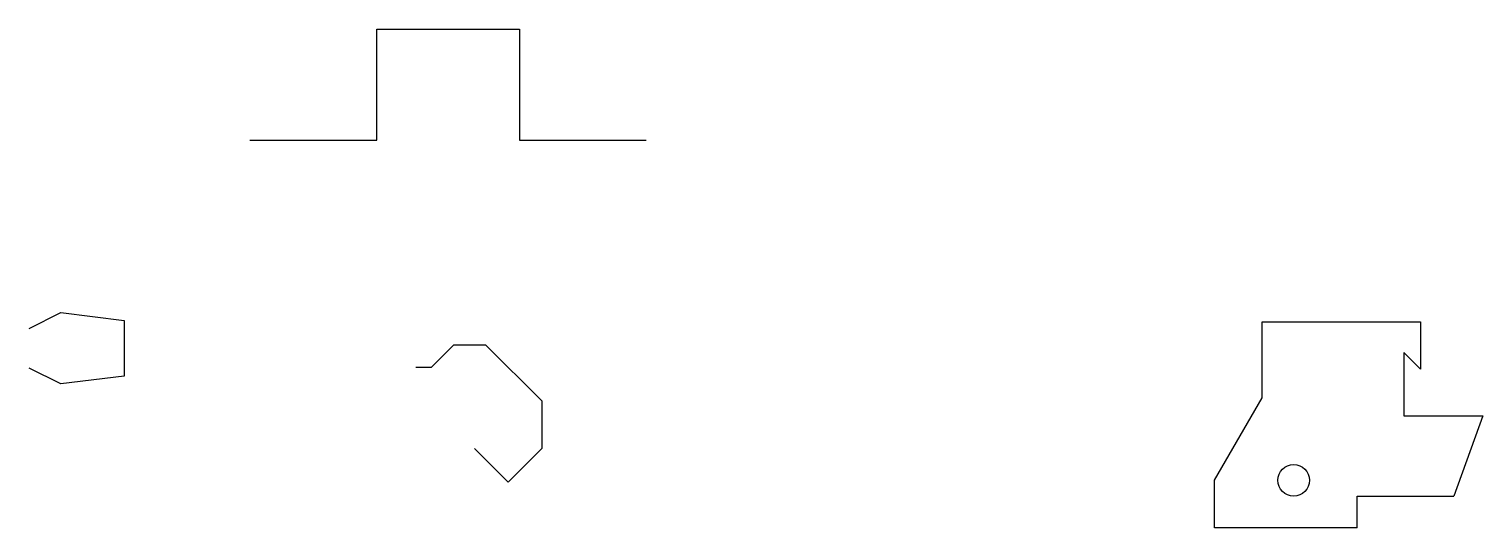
# Model space of a CAD drawing. Header units: centimetres. Extents: x 20 to 2778, y 10 to 1813.
# Drawn here: x 1861 to 2778, y 1499 to 1813 of the extents above; entities outside this region: 1.
import ezdxf

# ---------------------------------------------------------------- set-up
doc = ezdxf.new("R2010")
doc.units = ezdxf.units.CM

msp = doc.modelspace()

# ---------------------------------------------------------------- linework, layer by layer
for p, q in [((2080.29, 1743.3), (2080.29, 1813.3)), ((2080.29, 1813.3), (2170.29, 1813.3)), ((2170.29, 1813.3), (2170.29, 1743.3)), ((2000.29, 1743.3), (2080.29, 1743.3)), ((2170.29, 1743.3), (2250.29, 1743.3)), ((1860.9, 1624.54), (1880.9, 1634.54)), ((1880.9, 1634.54), (1920.9, 1629.54)), ((1920.9, 1629.54), (1920.9, 1594.54)), ((2638.96, 1580.76), (2638.96, 1628.8)), ((2638.96, 1628.8), (2738.96, 1628.8)), ((2738.96, 1628.8), (2738.96, 1598.8)), ((2114.89, 1600.15), (2129.03, 1614.29)), ((2129.03, 1614.29), (2149.03, 1614.29)), ((2149.03, 1614.29), (2184.38, 1578.94)), ((2738.96, 1598.8), (2728.36, 1609.4)), ((2728.36, 1609.4), (2728.36, 1569.4)), ((1880.9, 1589.54), (1860.9, 1599.54)), ((2104.89, 1600.15), (2114.89, 1600.15)), ((1920.9, 1594.54), (1880.9, 1589.54)), ((2184.38, 1578.94), (2184.38, 1548.94)), ((2608.96, 1528.8), (2638.96, 1580.76)), ((2728.36, 1569.4), (2778.36, 1569.4)), ((2778.36, 1569.4), (2759.94, 1518.8)), ((2163.17, 1527.72), (2141.96, 1548.94)), ((2184.38, 1548.94), (2163.17, 1527.72)), ((2608.96, 1498.8), (2608.96, 1528.8)), ((2608.96, 1528.8), (2608.96, 1528.8)), ((2608.96, 1528.8), (2608.96, 1528.8)), ((2698.96, 1498.8), (2698.96, 1518.8)), ((2698.96, 1518.8), (2759.94, 1518.8)), ((2698.96, 1498.8), (2608.96, 1498.8)), ((2698.96, 1498.8), (2698.96, 1498.8)), ((20, 10), (40, 20))]:
    msp.add_line(p, q)
msp.add_circle((2658.96, 1528.8), 10)

doc.saveas('drawing.dxf')
